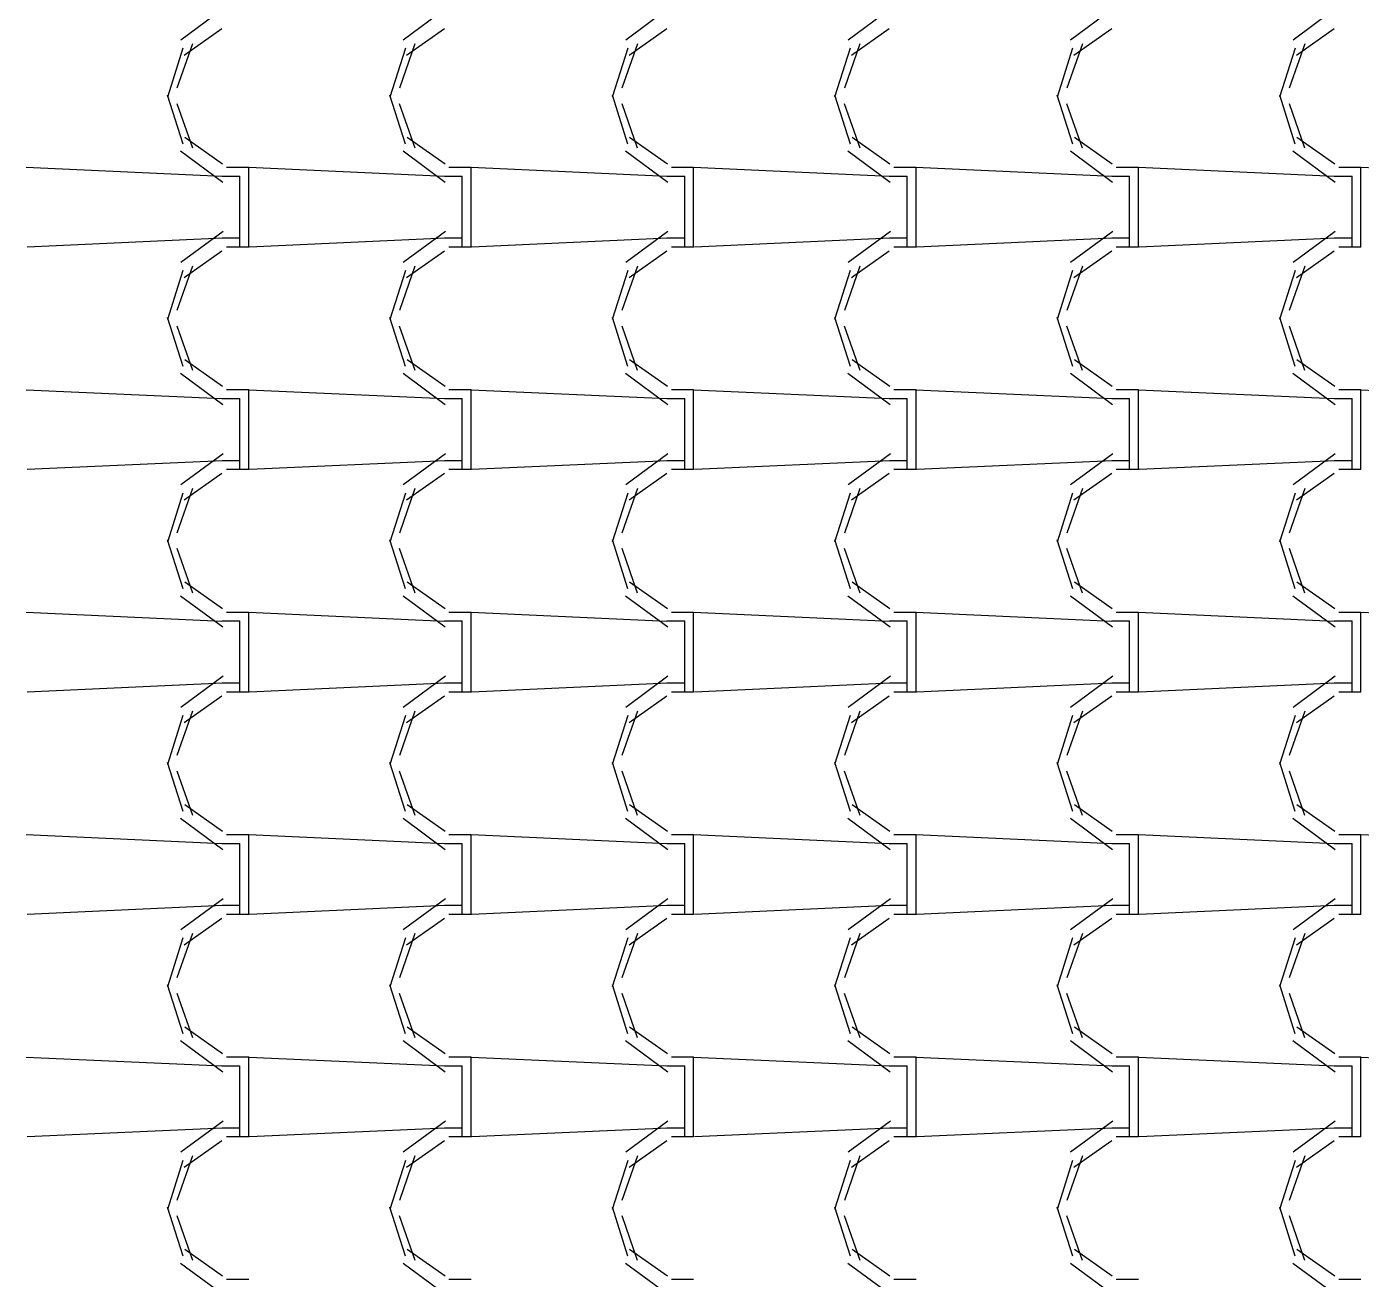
# Model space of a CAD drawing. Header units: millimetres. Extents: x -336 to -33, y -135 to 770.
# Drawn here: x -176.751 to -174.951, y 731.689 to 733.378 of the extents above; entities that cross this region are included whole.
import ezdxf

# ---------------------------------------------------------------- set-up
doc = ezdxf.new("R2010")
doc.units = ezdxf.units.MM
doc.header["$LTSCALE"] = 50
doc.header["$MEASUREMENT"] = 0
doc.layers.add('-HIDRO', color=8, linetype='CONTINUOUS')

msp = doc.modelspace()

# ---------------------------------------------------------------- linework, layer by layer
at = {"layer": '-HIDRO', "linetype": 'Continuous'}
for p, q in [((-176.4863, 733.4018), (-176.5433, 733.3598)), ((-176.1863, 733.4018), (-176.2433, 733.3598)), ((-175.8863, 733.4018), (-175.9433, 733.3598)), ((-175.5863, 733.4018), (-175.6433, 733.3598)), ((-175.2863, 733.4018), (-175.3433, 733.3598)), ((-174.9863, 733.4018), (-175.0433, 733.3598)), ((-176.4878, 733.3752), (-176.5388, 733.3392)), ((-176.1878, 733.3752), (-176.2388, 733.3392)), ((-175.8878, 733.3752), (-175.9388, 733.3392)), ((-175.5878, 733.3752), (-175.6388, 733.3392)), ((-175.2878, 733.3752), (-175.3388, 733.3392)), ((-174.9878, 733.3752), (-175.0388, 733.3392)), ((-176.5405, 733.3489), (-176.5615, 733.2829)), ((-176.5275, 733.3549), (-176.5485, 733.2949)), ((-176.2405, 733.3489), (-176.2615, 733.2829)), ((-176.2275, 733.3549), (-176.2485, 733.2949)), ((-175.9405, 733.3489), (-175.9615, 733.2829)), ((-175.9275, 733.3549), (-175.9485, 733.2949)), ((-175.6405, 733.3489), (-175.6615, 733.2829)), ((-175.6274, 733.3549), (-175.6484, 733.2949)), ((-175.3405, 733.3489), (-175.3615, 733.2829)), ((-175.3274, 733.3549), (-175.3484, 733.2949)), ((-175.0405, 733.3489), (-175.0615, 733.2829)), ((-175.0274, 733.3549), (-175.0484, 733.2949)), ((-176.5617, 733.2861), (-176.5407, 733.2201)), ((-176.2617, 733.2861), (-176.2407, 733.2201)), ((-175.9617, 733.2861), (-175.9407, 733.2201)), ((-175.6617, 733.2861), (-175.6407, 733.2201)), ((-175.3617, 733.2861), (-175.3407, 733.2201)), ((-175.0617, 733.2861), (-175.0407, 733.2201)), ((-176.5487, 733.2745), (-176.5277, 733.2145)), ((-176.2487, 733.2745), (-176.2277, 733.2145)), ((-175.9487, 733.2745), (-175.9277, 733.2145)), ((-175.6487, 733.2745), (-175.6277, 733.2145)), ((-175.3487, 733.2745), (-175.3277, 733.2145)), ((-175.0487, 733.2745), (-175.0277, 733.2145)), ((-176.538, 733.2291), (-176.487, 733.1931)), ((-176.238, 733.2291), (-176.187, 733.1931)), ((-175.938, 733.2291), (-175.887, 733.1931)), ((-175.638, 733.2291), (-175.587, 733.1931)), ((-175.338, 733.2291), (-175.287, 733.1931)), ((-175.038, 733.2291), (-174.987, 733.1931)), ((-176.5436, 733.2104), (-176.4866, 733.1684)), ((-176.2436, 733.2104), (-176.1866, 733.1684)), ((-175.9436, 733.2104), (-175.8866, 733.1684)), ((-175.6436, 733.2104), (-175.5866, 733.1684)), ((-175.3436, 733.2104), (-175.2866, 733.1684)), ((-175.0436, 733.2104), (-174.9866, 733.1684)), ((-176.4878, 733.1758), (-176.7518, 733.1878)), ((-176.4877, 733.1765), (-176.4637, 733.1765)), ((-176.4817, 733.1885), (-176.4517, 733.1885)), ((-176.4637, 733.0925), (-176.4637, 733.1765)), ((-176.1878, 733.1758), (-176.4518, 733.1878)), ((-176.4517, 733.0925), (-176.4517, 733.1885)), ((-176.1877, 733.1765), (-176.1637, 733.1765)), ((-176.1817, 733.1885), (-176.1517, 733.1885)), ((-176.1637, 733.0925), (-176.1637, 733.1765)), ((-175.8878, 733.1758), (-176.1518, 733.1878)), ((-176.1517, 733.0925), (-176.1517, 733.1885)), ((-175.8877, 733.1765), (-175.8637, 733.1765)), ((-175.8817, 733.1885), (-175.8517, 733.1885)), ((-175.8637, 733.0925), (-175.8637, 733.1765)), ((-175.5878, 733.1758), (-175.8518, 733.1878)), ((-175.8517, 733.0925), (-175.8517, 733.1885)), ((-175.5877, 733.1765), (-175.5637, 733.1765)), ((-175.5817, 733.1885), (-175.5517, 733.1885)), ((-175.5637, 733.0925), (-175.5637, 733.1765)), ((-175.2878, 733.1758), (-175.5518, 733.1878)), ((-175.5517, 733.0925), (-175.5517, 733.1885)), ((-175.2877, 733.1765), (-175.2637, 733.1765)), ((-175.2817, 733.1885), (-175.2517, 733.1885)), ((-175.2637, 733.0925), (-175.2637, 733.1765)), ((-174.9878, 733.1758), (-175.2518, 733.1878)), ((-175.2517, 733.0925), (-175.2517, 733.1885)), ((-174.9877, 733.1765), (-174.9637, 733.1765)), ((-174.9817, 733.1885), (-174.9517, 733.1885)), ((-174.9637, 733.0925), (-174.9637, 733.1765)), ((-174.6878, 733.1758), (-174.9518, 733.1878)), ((-174.9517, 733.0925), (-174.9517, 733.1885)), ((-176.4866, 733.0925), (-176.7506, 733.0805)), ((-176.4863, 733.1018), (-176.5433, 733.0598)), ((-176.4637, 733.0925), (-176.4877, 733.0925)), ((-176.4637, 733.0805), (-176.4637, 733.0925)), ((-176.4517, 733.0805), (-176.4517, 733.0925)), ((-176.1866, 733.0925), (-176.4506, 733.0805)), ((-176.1863, 733.1018), (-176.2433, 733.0598)), ((-176.1637, 733.0925), (-176.1877, 733.0925)), ((-176.1637, 733.0805), (-176.1637, 733.0925)), ((-176.1517, 733.0805), (-176.1517, 733.0925)), ((-175.8866, 733.0925), (-176.1506, 733.0805)), ((-175.8863, 733.1018), (-175.9433, 733.0598)), ((-175.8637, 733.0925), (-175.8877, 733.0925)), ((-175.8637, 733.0805), (-175.8637, 733.0925)), ((-175.8517, 733.0805), (-175.8517, 733.0925)), ((-175.5866, 733.0925), (-175.8506, 733.0805)), ((-175.5863, 733.1018), (-175.6433, 733.0598)), ((-175.5637, 733.0925), (-175.5877, 733.0925)), ((-175.5637, 733.0805), (-175.5637, 733.0925)), ((-175.5517, 733.0805), (-175.5517, 733.0925)), ((-175.2866, 733.0925), (-175.5506, 733.0805)), ((-175.2863, 733.1018), (-175.3433, 733.0598)), ((-175.2637, 733.0925), (-175.2877, 733.0925)), ((-175.2637, 733.0805), (-175.2637, 733.0925)), ((-175.2517, 733.0805), (-175.2517, 733.0925)), ((-174.9866, 733.0925), (-175.2506, 733.0805)), ((-174.9863, 733.1018), (-175.0433, 733.0598)), ((-174.9637, 733.0925), (-174.9877, 733.0925)), ((-174.9637, 733.0805), (-174.9637, 733.0925)), ((-174.9517, 733.0805), (-174.9517, 733.0925)), ((-176.4878, 733.0752), (-176.5388, 733.0392)), ((-176.4517, 733.0805), (-176.4817, 733.0805)), ((-176.1878, 733.0752), (-176.2388, 733.0392)), ((-176.1517, 733.0805), (-176.1817, 733.0805)), ((-175.8878, 733.0752), (-175.9388, 733.0392)), ((-175.8517, 733.0805), (-175.8817, 733.0805)), ((-175.5878, 733.0752), (-175.6388, 733.0392)), ((-175.5517, 733.0805), (-175.5817, 733.0805)), ((-175.2878, 733.0752), (-175.3388, 733.0392)), ((-175.2517, 733.0805), (-175.2817, 733.0805)), ((-174.9878, 733.0752), (-175.0388, 733.0392)), ((-174.9517, 733.0805), (-174.9817, 733.0805)), ((-176.5275, 733.0549), (-176.5485, 732.9949)), ((-176.2275, 733.0549), (-176.2485, 732.9949)), ((-175.9275, 733.0549), (-175.9485, 732.9949)), ((-175.6274, 733.0549), (-175.6484, 732.9949)), ((-175.3274, 733.0549), (-175.3484, 732.9949)), ((-175.0274, 733.0549), (-175.0484, 732.9949)), ((-176.5405, 733.0489), (-176.5615, 732.9829)), ((-176.2405, 733.0489), (-176.2615, 732.9829)), ((-175.9405, 733.0489), (-175.9615, 732.9829)), ((-175.6405, 733.0489), (-175.6615, 732.9829)), ((-175.3405, 733.0489), (-175.3615, 732.9829)), ((-175.0405, 733.0489), (-175.0615, 732.9829)), ((-176.5617, 732.9861), (-176.5407, 732.9201)), ((-176.2617, 732.9861), (-176.2407, 732.9201)), ((-175.9617, 732.9861), (-175.9407, 732.9201)), ((-175.6617, 732.9861), (-175.6407, 732.9201)), ((-175.3617, 732.9861), (-175.3407, 732.9201)), ((-175.0617, 732.9861), (-175.0407, 732.9201)), ((-176.5487, 732.9745), (-176.5277, 732.9145)), ((-176.2487, 732.9745), (-176.2277, 732.9145)), ((-175.9487, 732.9745), (-175.9277, 732.9145)), ((-175.6487, 732.9745), (-175.6277, 732.9145)), ((-175.3487, 732.9745), (-175.3277, 732.9145)), ((-175.0487, 732.9745), (-175.0277, 732.9145)), ((-176.538, 732.9291), (-176.487, 732.8931)), ((-176.238, 732.9291), (-176.187, 732.8931)), ((-175.938, 732.9291), (-175.887, 732.8931)), ((-175.638, 732.9291), (-175.587, 732.8931)), ((-175.338, 732.9291), (-175.287, 732.8931)), ((-175.038, 732.9291), (-174.987, 732.8931)), ((-176.5436, 732.9104), (-176.4866, 732.8684)), ((-176.2436, 732.9104), (-176.1866, 732.8684)), ((-175.9436, 732.9104), (-175.8866, 732.8684)), ((-175.6436, 732.9104), (-175.5866, 732.8684)), ((-175.3436, 732.9104), (-175.2866, 732.8684)), ((-175.0436, 732.9104), (-174.9866, 732.8684)), ((-176.4817, 732.8885), (-176.4517, 732.8885)), ((-176.4517, 732.7925), (-176.4517, 732.8885)), ((-176.1817, 732.8885), (-176.1517, 732.8885)), ((-176.1517, 732.7925), (-176.1517, 732.8885)), ((-175.8817, 732.8885), (-175.8517, 732.8885)), ((-175.8517, 732.7925), (-175.8517, 732.8885)), ((-175.5817, 732.8885), (-175.5517, 732.8885)), ((-175.5517, 732.7925), (-175.5517, 732.8885)), ((-175.2817, 732.8885), (-175.2517, 732.8885)), ((-175.2517, 732.7925), (-175.2517, 732.8885)), ((-174.9817, 732.8885), (-174.9517, 732.8885)), ((-174.9517, 732.7925), (-174.9517, 732.8885)), ((-176.4878, 732.8758), (-176.7518, 732.8878)), ((-176.4877, 732.8765), (-176.4637, 732.8765)), ((-176.4637, 732.7925), (-176.4637, 732.8765)), ((-176.1878, 732.8758), (-176.4518, 732.8878)), ((-176.1877, 732.8765), (-176.1637, 732.8765)), ((-176.1637, 732.7925), (-176.1637, 732.8765)), ((-175.8878, 732.8758), (-176.1518, 732.8878)), ((-175.8877, 732.8765), (-175.8637, 732.8765)), ((-175.8637, 732.7925), (-175.8637, 732.8765)), ((-175.5878, 732.8758), (-175.8518, 732.8878)), ((-175.5877, 732.8765), (-175.5637, 732.8765)), ((-175.5637, 732.7925), (-175.5637, 732.8765)), ((-175.2878, 732.8758), (-175.5518, 732.8878)), ((-175.2877, 732.8765), (-175.2637, 732.8765)), ((-175.2637, 732.7925), (-175.2637, 732.8765)), ((-174.9878, 732.8758), (-175.2518, 732.8878)), ((-174.9877, 732.8765), (-174.9637, 732.8765)), ((-174.9637, 732.7925), (-174.9637, 732.8765)), ((-174.6878, 732.8758), (-174.9518, 732.8878)), ((-176.4863, 732.8018), (-176.5433, 732.7598)), ((-176.1863, 732.8018), (-176.2433, 732.7598)), ((-175.8863, 732.8018), (-175.9433, 732.7598)), ((-175.5863, 732.8018), (-175.6433, 732.7598)), ((-175.2863, 732.8018), (-175.3433, 732.7598)), ((-174.9863, 732.8018), (-175.0433, 732.7598)), ((-176.4866, 732.7925), (-176.7506, 732.7805)), ((-176.4637, 732.7925), (-176.4877, 732.7925)), ((-176.4517, 732.7805), (-176.4817, 732.7805)), ((-176.4637, 732.7805), (-176.4637, 732.7925)), ((-176.4517, 732.7805), (-176.4517, 732.7925)), ((-176.1866, 732.7925), (-176.4506, 732.7805)), ((-176.1637, 732.7925), (-176.1877, 732.7925)), ((-176.1517, 732.7805), (-176.1817, 732.7805)), ((-176.1637, 732.7805), (-176.1637, 732.7925)), ((-176.1517, 732.7805), (-176.1517, 732.7925)), ((-175.8866, 732.7925), (-176.1506, 732.7805)), ((-175.8637, 732.7925), (-175.8877, 732.7925)), ((-175.8517, 732.7805), (-175.8817, 732.7805)), ((-175.8637, 732.7805), (-175.8637, 732.7925)), ((-175.8517, 732.7805), (-175.8517, 732.7925)), ((-175.5866, 732.7925), (-175.8506, 732.7805)), ((-175.5637, 732.7925), (-175.5877, 732.7925)), ((-175.5517, 732.7805), (-175.5817, 732.7805)), ((-175.5637, 732.7805), (-175.5637, 732.7925)), ((-175.5517, 732.7805), (-175.5517, 732.7925)), ((-175.2866, 732.7925), (-175.5506, 732.7805)), ((-175.2637, 732.7925), (-175.2877, 732.7925)), ((-175.2517, 732.7805), (-175.2817, 732.7805)), ((-175.2637, 732.7805), (-175.2637, 732.7925)), ((-175.2517, 732.7805), (-175.2517, 732.7925)), ((-174.9866, 732.7925), (-175.2506, 732.7805)), ((-174.9637, 732.7925), (-174.9877, 732.7925)), ((-174.9517, 732.7805), (-174.9817, 732.7805)), ((-174.9637, 732.7805), (-174.9637, 732.7925)), ((-174.9517, 732.7805), (-174.9517, 732.7925)), ((-176.4878, 732.7752), (-176.5388, 732.7392)), ((-176.1878, 732.7752), (-176.2388, 732.7392)), ((-175.8878, 732.7752), (-175.9388, 732.7392)), ((-175.5878, 732.7752), (-175.6388, 732.7392)), ((-175.2878, 732.7752), (-175.3388, 732.7392)), ((-174.9878, 732.7752), (-175.0388, 732.7392)), ((-176.5405, 732.7489), (-176.5615, 732.6829)), ((-176.5275, 732.7549), (-176.5485, 732.6949)), ((-176.2405, 732.7489), (-176.2615, 732.6829)), ((-176.2275, 732.7549), (-176.2485, 732.6949)), ((-175.9405, 732.7489), (-175.9615, 732.6829)), ((-175.9275, 732.7549), (-175.9485, 732.6949)), ((-175.6405, 732.7489), (-175.6615, 732.6829)), ((-175.6274, 732.7549), (-175.6484, 732.6949)), ((-175.3405, 732.7489), (-175.3615, 732.6829)), ((-175.3274, 732.7549), (-175.3484, 732.6949)), ((-175.0405, 732.7489), (-175.0615, 732.6829)), ((-175.0274, 732.7549), (-175.0484, 732.6949)), ((-176.5617, 732.6861), (-176.5407, 732.6201)), ((-176.5487, 732.6745), (-176.5277, 732.6145)), ((-176.2617, 732.6861), (-176.2407, 732.6201)), ((-176.2487, 732.6745), (-176.2277, 732.6145)), ((-175.9617, 732.6861), (-175.9407, 732.6201)), ((-175.9487, 732.6745), (-175.9277, 732.6145)), ((-175.6617, 732.6861), (-175.6407, 732.6201)), ((-175.6487, 732.6745), (-175.6277, 732.6145)), ((-175.3617, 732.6861), (-175.3407, 732.6201)), ((-175.3487, 732.6745), (-175.3277, 732.6145)), ((-175.0617, 732.6861), (-175.0407, 732.6201)), ((-175.0487, 732.6745), (-175.0277, 732.6145)), ((-176.538, 732.6291), (-176.487, 732.5931)), ((-176.238, 732.6291), (-176.187, 732.5931)), ((-175.938, 732.6291), (-175.887, 732.5931)), ((-175.638, 732.6291), (-175.587, 732.5931)), ((-175.338, 732.6291), (-175.287, 732.5931)), ((-175.038, 732.6291), (-174.987, 732.5931)), ((-176.5436, 732.6104), (-176.4866, 732.5684)), ((-176.2436, 732.6104), (-176.1866, 732.5684)), ((-175.9436, 732.6104), (-175.8866, 732.5684)), ((-175.6436, 732.6104), (-175.5866, 732.5684)), ((-175.3436, 732.6104), (-175.2866, 732.5684)), ((-175.0436, 732.6104), (-174.9866, 732.5684)), ((-176.4878, 732.5758), (-176.7518, 732.5878)), ((-176.4817, 732.5885), (-176.4517, 732.5885)), ((-176.1878, 732.5758), (-176.4518, 732.5878)), ((-176.4517, 732.4925), (-176.4517, 732.5885)), ((-176.1817, 732.5885), (-176.1517, 732.5885)), ((-175.8878, 732.5758), (-176.1518, 732.5878)), ((-176.1517, 732.4925), (-176.1517, 732.5885)), ((-175.8817, 732.5885), (-175.8517, 732.5885)), ((-175.5878, 732.5758), (-175.8518, 732.5878)), ((-175.8517, 732.4925), (-175.8517, 732.5885)), ((-175.5817, 732.5885), (-175.5517, 732.5885)), ((-175.2878, 732.5758), (-175.5518, 732.5878)), ((-175.5517, 732.4925), (-175.5517, 732.5885)), ((-175.2817, 732.5885), (-175.2517, 732.5885)), ((-174.9878, 732.5758), (-175.2518, 732.5878)), ((-175.2517, 732.4925), (-175.2517, 732.5885)), ((-174.9817, 732.5885), (-174.9517, 732.5885)), ((-174.6878, 732.5758), (-174.9518, 732.5878)), ((-174.9517, 732.4925), (-174.9517, 732.5885)), ((-176.4877, 732.5765), (-176.4637, 732.5765)), ((-176.4637, 732.4925), (-176.4637, 732.5765)), ((-176.1877, 732.5765), (-176.1637, 732.5765)), ((-176.1637, 732.4925), (-176.1637, 732.5765)), ((-175.8877, 732.5765), (-175.8637, 732.5765)), ((-175.8637, 732.4925), (-175.8637, 732.5765)), ((-175.5877, 732.5765), (-175.5637, 732.5765)), ((-175.5637, 732.4925), (-175.5637, 732.5765)), ((-175.2877, 732.5765), (-175.2637, 732.5765)), ((-175.2637, 732.4925), (-175.2637, 732.5765)), ((-174.9877, 732.5765), (-174.9637, 732.5765)), ((-174.9637, 732.4925), (-174.9637, 732.5765)), ((-176.4866, 732.4925), (-176.7506, 732.4805)), ((-176.4863, 732.5018), (-176.5433, 732.4598)), ((-176.4637, 732.4925), (-176.4877, 732.4925)), ((-176.4637, 732.4805), (-176.4637, 732.4925)), ((-176.4517, 732.4805), (-176.4517, 732.4925)), ((-176.1866, 732.4925), (-176.4506, 732.4805)), ((-176.1863, 732.5018), (-176.2433, 732.4598)), ((-176.1637, 732.4925), (-176.1877, 732.4925)), ((-176.1637, 732.4805), (-176.1637, 732.4925)), ((-176.1517, 732.4805), (-176.1517, 732.4925)), ((-175.8866, 732.4925), (-176.1506, 732.4805)), ((-175.8863, 732.5018), (-175.9433, 732.4598)), ((-175.8637, 732.4925), (-175.8877, 732.4925)), ((-175.8637, 732.4805), (-175.8637, 732.4925)), ((-175.8517, 732.4805), (-175.8517, 732.4925)), ((-175.5866, 732.4925), (-175.8506, 732.4805)), ((-175.5863, 732.5018), (-175.6433, 732.4598)), ((-175.5637, 732.4925), (-175.5877, 732.4925)), ((-175.5637, 732.4805), (-175.5637, 732.4925)), ((-175.5517, 732.4805), (-175.5517, 732.4925)), ((-175.2866, 732.4925), (-175.5506, 732.4805)), ((-175.2863, 732.5018), (-175.3433, 732.4598)), ((-175.2637, 732.4925), (-175.2877, 732.4925)), ((-175.2637, 732.4805), (-175.2637, 732.4925)), ((-175.2517, 732.4805), (-175.2517, 732.4925)), ((-174.9866, 732.4925), (-175.2506, 732.4805)), ((-174.9863, 732.5018), (-175.0433, 732.4598)), ((-174.9637, 732.4925), (-174.9877, 732.4925)), ((-174.9637, 732.4805), (-174.9637, 732.4925)), ((-174.9517, 732.4805), (-174.9517, 732.4925)), ((-176.4878, 732.4752), (-176.5388, 732.4392)), ((-176.4517, 732.4805), (-176.4817, 732.4805)), ((-176.1878, 732.4752), (-176.2388, 732.4392)), ((-176.1517, 732.4805), (-176.1817, 732.4805)), ((-175.8878, 732.4752), (-175.9388, 732.4392)), ((-175.8517, 732.4805), (-175.8817, 732.4805)), ((-175.5878, 732.4752), (-175.6388, 732.4392)), ((-175.5517, 732.4805), (-175.5817, 732.4805)), ((-175.2878, 732.4752), (-175.3388, 732.4392)), ((-175.2517, 732.4805), (-175.2817, 732.4805)), ((-174.9878, 732.4752), (-175.0388, 732.4392)), ((-174.9517, 732.4805), (-174.9817, 732.4805)), ((-176.5405, 732.4489), (-176.5615, 732.3829)), ((-176.5275, 732.4549), (-176.5485, 732.3949)), ((-176.2405, 732.4489), (-176.2615, 732.3829)), ((-176.2275, 732.4549), (-176.2485, 732.3949)), ((-175.9405, 732.4489), (-175.9615, 732.3829)), ((-175.9275, 732.4549), (-175.9485, 732.3949)), ((-175.6405, 732.4489), (-175.6615, 732.3829)), ((-175.6274, 732.4549), (-175.6484, 732.3949)), ((-175.3405, 732.4489), (-175.3615, 732.3829)), ((-175.3274, 732.4549), (-175.3484, 732.3949)), ((-175.0405, 732.4489), (-175.0615, 732.3829)), ((-175.0274, 732.4549), (-175.0484, 732.3949)), ((-176.5617, 732.3861), (-176.5407, 732.3201)), ((-176.2617, 732.3861), (-176.2407, 732.3201)), ((-175.9617, 732.3861), (-175.9407, 732.3201)), ((-175.6617, 732.3861), (-175.6407, 732.3201)), ((-175.3617, 732.3861), (-175.3407, 732.3201)), ((-175.0617, 732.3861), (-175.0407, 732.3201)), ((-176.5487, 732.3745), (-176.5277, 732.3145)), ((-176.2487, 732.3745), (-176.2277, 732.3145)), ((-175.9487, 732.3745), (-175.9277, 732.3145)), ((-175.6487, 732.3745), (-175.6277, 732.3145)), ((-175.3487, 732.3745), (-175.3277, 732.3145)), ((-175.0487, 732.3745), (-175.0277, 732.3145)), ((-176.538, 732.3291), (-176.487, 732.2931)), ((-176.238, 732.3291), (-176.187, 732.2931)), ((-175.938, 732.3291), (-175.887, 732.2931)), ((-175.638, 732.3291), (-175.587, 732.2931)), ((-175.338, 732.3291), (-175.287, 732.2931)), ((-175.038, 732.3291), (-174.987, 732.2931)), ((-176.5436, 732.3104), (-176.4866, 732.2684)), ((-176.2436, 732.3104), (-176.1866, 732.2684)), ((-175.9436, 732.3104), (-175.8866, 732.2684)), ((-175.6436, 732.3104), (-175.5866, 732.2684)), ((-175.3436, 732.3104), (-175.2866, 732.2684)), ((-175.0436, 732.3104), (-174.9866, 732.2684)), ((-176.4878, 732.2758), (-176.7518, 732.2878)), ((-176.4877, 732.2765), (-176.4637, 732.2765)), ((-176.4817, 732.2885), (-176.4517, 732.2885)), ((-176.4637, 732.1925), (-176.4637, 732.2765)), ((-176.1878, 732.2758), (-176.4518, 732.2878)), ((-176.4517, 732.1925), (-176.4517, 732.2885)), ((-176.1877, 732.2765), (-176.1637, 732.2765)), ((-176.1817, 732.2885), (-176.1517, 732.2885)), ((-176.1637, 732.1925), (-176.1637, 732.2765)), ((-175.8878, 732.2758), (-176.1518, 732.2878)), ((-176.1517, 732.1925), (-176.1517, 732.2885)), ((-175.8877, 732.2765), (-175.8637, 732.2765)), ((-175.8817, 732.2885), (-175.8517, 732.2885)), ((-175.8637, 732.1925), (-175.8637, 732.2765)), ((-175.5878, 732.2758), (-175.8518, 732.2878)), ((-175.8517, 732.1925), (-175.8517, 732.2885)), ((-175.5877, 732.2765), (-175.5637, 732.2765)), ((-175.5817, 732.2885), (-175.5517, 732.2885)), ((-175.5637, 732.1925), (-175.5637, 732.2765)), ((-175.2878, 732.2758), (-175.5518, 732.2878)), ((-175.5517, 732.1925), (-175.5517, 732.2885)), ((-175.2877, 732.2765), (-175.2637, 732.2765)), ((-175.2817, 732.2885), (-175.2517, 732.2885)), ((-175.2637, 732.1925), (-175.2637, 732.2765)), ((-174.9878, 732.2758), (-175.2518, 732.2878)), ((-175.2517, 732.1925), (-175.2517, 732.2885)), ((-174.9877, 732.2765), (-174.9637, 732.2765)), ((-174.9817, 732.2885), (-174.9517, 732.2885)), ((-174.9637, 732.1925), (-174.9637, 732.2765)), ((-174.6878, 732.2758), (-174.9518, 732.2878)), ((-174.9517, 732.1925), (-174.9517, 732.2885)), ((-176.4866, 732.1925), (-176.7506, 732.1805)), ((-176.4863, 732.2018), (-176.5433, 732.1598)), ((-176.4637, 732.1925), (-176.4877, 732.1925)), ((-176.4637, 732.1805), (-176.4637, 732.1925)), ((-176.4517, 732.1805), (-176.4517, 732.1925)), ((-176.1866, 732.1925), (-176.4506, 732.1805)), ((-176.1863, 732.2018), (-176.2433, 732.1598)), ((-176.1637, 732.1925), (-176.1877, 732.1925)), ((-176.1637, 732.1805), (-176.1637, 732.1925)), ((-176.1517, 732.1805), (-176.1517, 732.1925)), ((-175.8866, 732.1925), (-176.1506, 732.1805)), ((-175.8863, 732.2018), (-175.9433, 732.1598)), ((-175.8637, 732.1925), (-175.8877, 732.1925)), ((-175.8637, 732.1805), (-175.8637, 732.1925)), ((-175.8517, 732.1805), (-175.8517, 732.1925)), ((-175.5866, 732.1925), (-175.8506, 732.1805)), ((-175.5863, 732.2018), (-175.6433, 732.1598)), ((-175.5637, 732.1925), (-175.5877, 732.1925)), ((-175.5637, 732.1805), (-175.5637, 732.1925)), ((-175.5517, 732.1805), (-175.5517, 732.1925)), ((-175.2866, 732.1925), (-175.5506, 732.1805)), ((-175.2863, 732.2018), (-175.3433, 732.1598)), ((-175.2637, 732.1925), (-175.2877, 732.1925)), ((-175.2637, 732.1805), (-175.2637, 732.1925)), ((-175.2517, 732.1805), (-175.2517, 732.1925)), ((-174.9866, 732.1925), (-175.2506, 732.1805)), ((-174.9863, 732.2018), (-175.0433, 732.1598)), ((-174.9637, 732.1925), (-174.9877, 732.1925)), ((-174.9637, 732.1805), (-174.9637, 732.1925)), ((-174.9517, 732.1805), (-174.9517, 732.1925)), ((-176.4878, 732.1752), (-176.5388, 732.1392)), ((-176.4517, 732.1805), (-176.4817, 732.1805)), ((-176.1878, 732.1752), (-176.2388, 732.1392)), ((-176.1517, 732.1805), (-176.1817, 732.1805)), ((-175.8878, 732.1752), (-175.9388, 732.1392)), ((-175.8517, 732.1805), (-175.8817, 732.1805)), ((-175.5878, 732.1752), (-175.6388, 732.1392)), ((-175.5517, 732.1805), (-175.5817, 732.1805)), ((-175.2878, 732.1752), (-175.3388, 732.1392)), ((-175.2517, 732.1805), (-175.2817, 732.1805)), ((-174.9878, 732.1752), (-175.0388, 732.1392)), ((-174.9517, 732.1805), (-174.9817, 732.1805)), ((-176.5275, 732.1549), (-176.5485, 732.0949)), ((-176.2275, 732.1549), (-176.2485, 732.0949)), ((-175.9275, 732.1549), (-175.9485, 732.0949)), ((-175.6274, 732.1549), (-175.6484, 732.0949)), ((-175.3274, 732.1549), (-175.3484, 732.0949)), ((-175.0274, 732.1549), (-175.0484, 732.0949)), ((-176.5405, 732.1489), (-176.5615, 732.0829)), ((-176.2405, 732.1489), (-176.2615, 732.0829)), ((-175.9405, 732.1489), (-175.9615, 732.0829)), ((-175.6405, 732.1489), (-175.6615, 732.0829)), ((-175.3405, 732.1489), (-175.3615, 732.0829)), ((-175.0405, 732.1489), (-175.0615, 732.0829)), ((-176.5617, 732.0861), (-176.5407, 732.0201)), ((-176.2617, 732.0861), (-176.2407, 732.0201)), ((-175.9617, 732.0861), (-175.9407, 732.0201)), ((-175.6617, 732.0861), (-175.6407, 732.0201)), ((-175.3617, 732.0861), (-175.3407, 732.0201)), ((-175.0617, 732.0861), (-175.0407, 732.0201)), ((-176.5487, 732.0745), (-176.5277, 732.0145)), ((-176.2487, 732.0745), (-176.2277, 732.0145)), ((-175.9487, 732.0745), (-175.9277, 732.0145)), ((-175.6487, 732.0745), (-175.6277, 732.0145)), ((-175.3487, 732.0745), (-175.3277, 732.0145)), ((-175.0487, 732.0745), (-175.0277, 732.0145)), ((-176.538, 732.0291), (-176.487, 731.9931)), ((-176.238, 732.0291), (-176.187, 731.9931)), ((-175.938, 732.0291), (-175.887, 731.9931)), ((-175.638, 732.0291), (-175.587, 731.9931)), ((-175.338, 732.0291), (-175.287, 731.9931)), ((-175.038, 732.0291), (-174.987, 731.9931)), ((-176.5436, 732.0104), (-176.4866, 731.9684)), ((-176.2436, 732.0104), (-176.1866, 731.9684)), ((-175.9436, 732.0104), (-175.8866, 731.9684)), ((-175.6436, 732.0104), (-175.5866, 731.9684)), ((-175.3436, 732.0104), (-175.2866, 731.9684)), ((-175.0436, 732.0104), (-174.9866, 731.9684)), ((-176.4817, 731.9885), (-176.4517, 731.9885)), ((-176.4517, 731.8925), (-176.4517, 731.9885)), ((-176.1817, 731.9885), (-176.1517, 731.9885)), ((-176.1517, 731.8925), (-176.1517, 731.9885)), ((-175.8817, 731.9885), (-175.8517, 731.9885)), ((-175.8517, 731.8925), (-175.8517, 731.9885)), ((-175.5817, 731.9885), (-175.5517, 731.9885)), ((-175.5517, 731.8925), (-175.5517, 731.9885)), ((-175.2817, 731.9885), (-175.2517, 731.9885)), ((-175.2517, 731.8925), (-175.2517, 731.9885)), ((-174.9817, 731.9885), (-174.9517, 731.9885)), ((-174.9517, 731.8925), (-174.9517, 731.9885)), ((-176.4878, 731.9758), (-176.7518, 731.9878)), ((-176.4877, 731.9765), (-176.4637, 731.9765)), ((-176.4637, 731.8925), (-176.4637, 731.9765)), ((-176.1878, 731.9758), (-176.4518, 731.9878)), ((-176.1877, 731.9765), (-176.1637, 731.9765)), ((-176.1637, 731.8925), (-176.1637, 731.9765)), ((-175.8878, 731.9758), (-176.1518, 731.9878)), ((-175.8877, 731.9765), (-175.8637, 731.9765)), ((-175.8637, 731.8925), (-175.8637, 731.9765)), ((-175.5878, 731.9758), (-175.8518, 731.9878)), ((-175.5877, 731.9765), (-175.5637, 731.9765)), ((-175.5637, 731.8925), (-175.5637, 731.9765)), ((-175.2878, 731.9758), (-175.5518, 731.9878)), ((-175.2877, 731.9765), (-175.2637, 731.9765)), ((-175.2637, 731.8925), (-175.2637, 731.9765)), ((-174.9878, 731.9758), (-175.2518, 731.9878)), ((-174.9877, 731.9765), (-174.9637, 731.9765)), ((-174.9637, 731.8925), (-174.9637, 731.9765)), ((-174.6878, 731.9758), (-174.9518, 731.9878)), ((-176.4863, 731.9018), (-176.5433, 731.8598)), ((-176.1863, 731.9018), (-176.2433, 731.8598)), ((-175.8863, 731.9018), (-175.9433, 731.8598)), ((-175.5863, 731.9018), (-175.6433, 731.8598)), ((-175.2863, 731.9018), (-175.3433, 731.8598)), ((-174.9863, 731.9018), (-175.0433, 731.8598)), ((-176.4866, 731.8925), (-176.7506, 731.8805)), ((-176.4637, 731.8925), (-176.4877, 731.8925)), ((-176.4517, 731.8805), (-176.4817, 731.8805)), ((-176.4637, 731.8805), (-176.4637, 731.8925)), ((-176.4517, 731.8805), (-176.4517, 731.8925)), ((-176.1866, 731.8925), (-176.4506, 731.8805)), ((-176.1637, 731.8925), (-176.1877, 731.8925)), ((-176.1517, 731.8805), (-176.1817, 731.8805)), ((-176.1637, 731.8805), (-176.1637, 731.8925)), ((-176.1517, 731.8805), (-176.1517, 731.8925)), ((-175.8866, 731.8925), (-176.1506, 731.8805)), ((-175.8637, 731.8925), (-175.8877, 731.8925)), ((-175.8517, 731.8805), (-175.8817, 731.8805)), ((-175.8637, 731.8805), (-175.8637, 731.8925)), ((-175.8517, 731.8805), (-175.8517, 731.8925)), ((-175.5866, 731.8925), (-175.8506, 731.8805)), ((-175.5637, 731.8925), (-175.5877, 731.8925)), ((-175.5517, 731.8805), (-175.5817, 731.8805)), ((-175.5637, 731.8805), (-175.5637, 731.8925)), ((-175.5517, 731.8805), (-175.5517, 731.8925)), ((-175.2866, 731.8925), (-175.5506, 731.8805)), ((-175.2637, 731.8925), (-175.2877, 731.8925)), ((-175.2517, 731.8805), (-175.2817, 731.8805)), ((-175.2637, 731.8805), (-175.2637, 731.8925)), ((-175.2517, 731.8805), (-175.2517, 731.8925)), ((-174.9866, 731.8925), (-175.2506, 731.8805)), ((-174.9637, 731.8925), (-174.9877, 731.8925)), ((-174.9517, 731.8805), (-174.9817, 731.8805)), ((-174.9637, 731.8805), (-174.9637, 731.8925)), ((-174.9517, 731.8805), (-174.9517, 731.8925)), ((-176.4878, 731.8752), (-176.5388, 731.8392)), ((-176.1878, 731.8752), (-176.2388, 731.8392)), ((-175.8878, 731.8752), (-175.9388, 731.8392)), ((-175.5878, 731.8752), (-175.6388, 731.8392)), ((-175.2878, 731.8752), (-175.3388, 731.8392)), ((-174.9878, 731.8752), (-175.0388, 731.8392)), ((-176.5405, 731.8489), (-176.5615, 731.7829)), ((-176.5275, 731.8549), (-176.5485, 731.7949)), ((-176.2405, 731.8489), (-176.2615, 731.7829)), ((-176.2275, 731.8549), (-176.2485, 731.7949)), ((-175.9405, 731.8489), (-175.9615, 731.7829)), ((-175.9275, 731.8549), (-175.9485, 731.7949)), ((-175.6405, 731.8489), (-175.6615, 731.7829)), ((-175.6274, 731.8549), (-175.6484, 731.7949)), ((-175.3405, 731.8489), (-175.3615, 731.7829)), ((-175.3274, 731.8549), (-175.3484, 731.7949)), ((-175.0405, 731.8489), (-175.0615, 731.7829)), ((-175.0274, 731.8549), (-175.0484, 731.7949)), ((-176.5617, 731.7861), (-176.5407, 731.7201)), ((-176.5487, 731.7745), (-176.5277, 731.7145)), ((-176.2617, 731.7861), (-176.2407, 731.7201)), ((-176.2487, 731.7745), (-176.2277, 731.7145)), ((-175.9617, 731.7861), (-175.9407, 731.7201)), ((-175.9487, 731.7745), (-175.9277, 731.7145)), ((-175.6617, 731.7861), (-175.6407, 731.7201)), ((-175.6487, 731.7745), (-175.6277, 731.7145)), ((-175.3617, 731.7861), (-175.3407, 731.7201)), ((-175.3487, 731.7745), (-175.3277, 731.7145)), ((-175.0617, 731.7861), (-175.0407, 731.7201)), ((-175.0487, 731.7745), (-175.0277, 731.7145)), ((-176.538, 731.7291), (-176.487, 731.6931)), ((-176.238, 731.7291), (-176.187, 731.6931)), ((-175.938, 731.7291), (-175.887, 731.6931)), ((-175.638, 731.7291), (-175.587, 731.6931)), ((-175.338, 731.7291), (-175.287, 731.6931)), ((-175.038, 731.7291), (-174.987, 731.6931)), ((-176.5436, 731.7104), (-176.4866, 731.6684)), ((-176.2436, 731.7104), (-176.1866, 731.6684)), ((-175.9436, 731.7104), (-175.8866, 731.6684)), ((-175.6436, 731.7104), (-175.5866, 731.6684)), ((-175.3436, 731.7104), (-175.2866, 731.6684)), ((-175.0436, 731.7104), (-174.9866, 731.6684)), ((-176.4817, 731.6885), (-176.4517, 731.6885)), ((-176.1817, 731.6885), (-176.1517, 731.6885)), ((-175.8817, 731.6885), (-175.8517, 731.6885)), ((-175.5817, 731.6885), (-175.5517, 731.6885)), ((-175.2817, 731.6885), (-175.2517, 731.6885)), ((-174.9817, 731.6885), (-174.9517, 731.6885))]:
    msp.add_line(p, q, dxfattribs=at)

doc.saveas('drawing.dxf')
